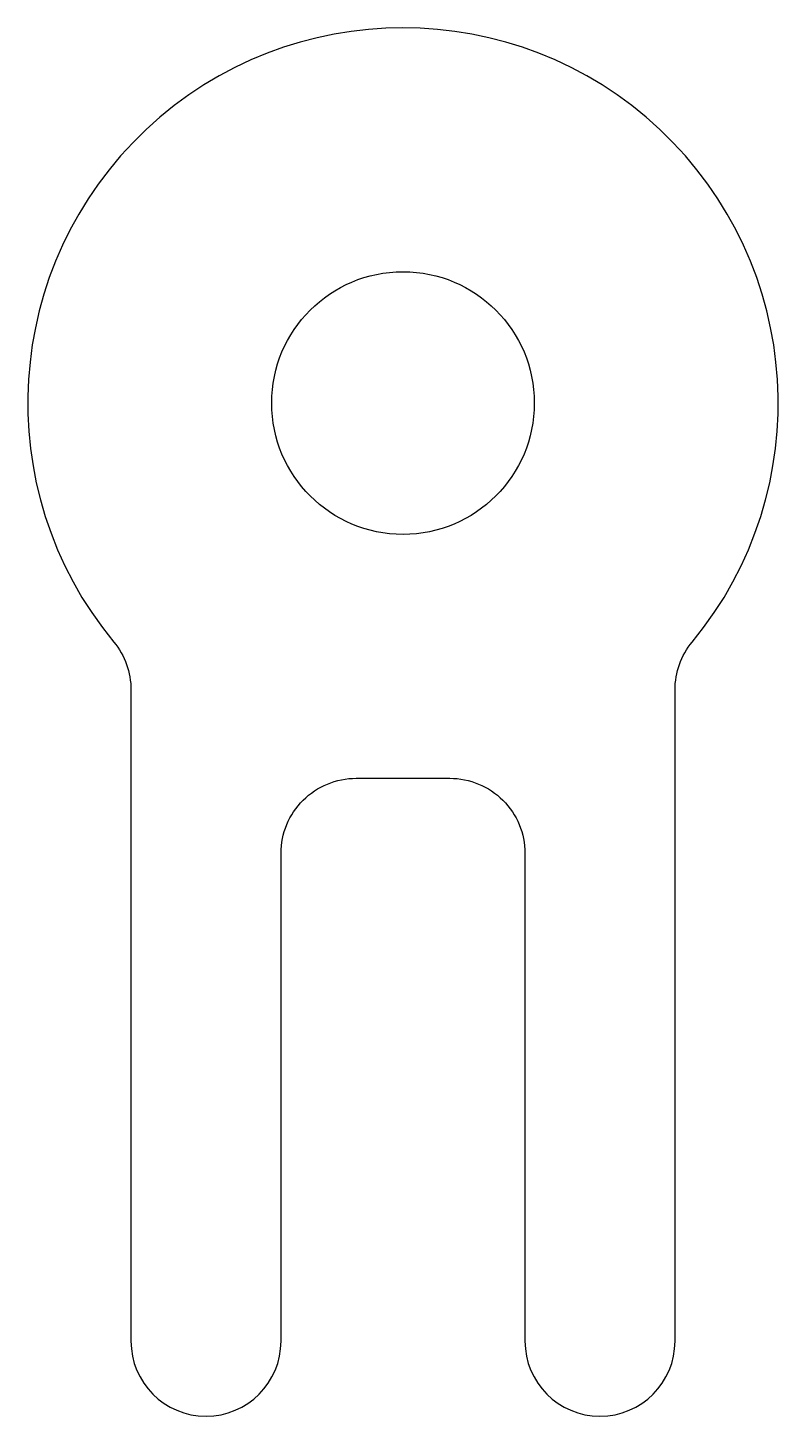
# Model space of a CAD drawing. Header units: millimetres. Extents: x -10 to 10, y -27 to 10.
import ezdxf

# ---------------------------------------------------------------- set-up
doc = ezdxf.new("R2010")
doc.units = ezdxf.units.MM
doc.layers.get('0').update_dxf_attribs({"linetype": 'CONTINUOUS'})

msp = doc.modelspace()

# ---------------------------------------------------------------- linework, layer by layer
msp.add_lwpolyline([(3.25, -25, 1), (7.25, -25), (7.25, -7.644, -0.174399), (7.708, -6.37, 2.123724), (-7.708, -6.37, -0.174399), (-7.25, -7.644), (-7.25, -25, 1), (-3.25, -25), (-3.25, -12, -0.414214), (-1.25, -10), (1.25, -10, -0.414214), (3.25, -12)], format="xyb", close=True)
msp.add_circle((0, 0), 3.5)

doc.saveas('drawing.dxf')
